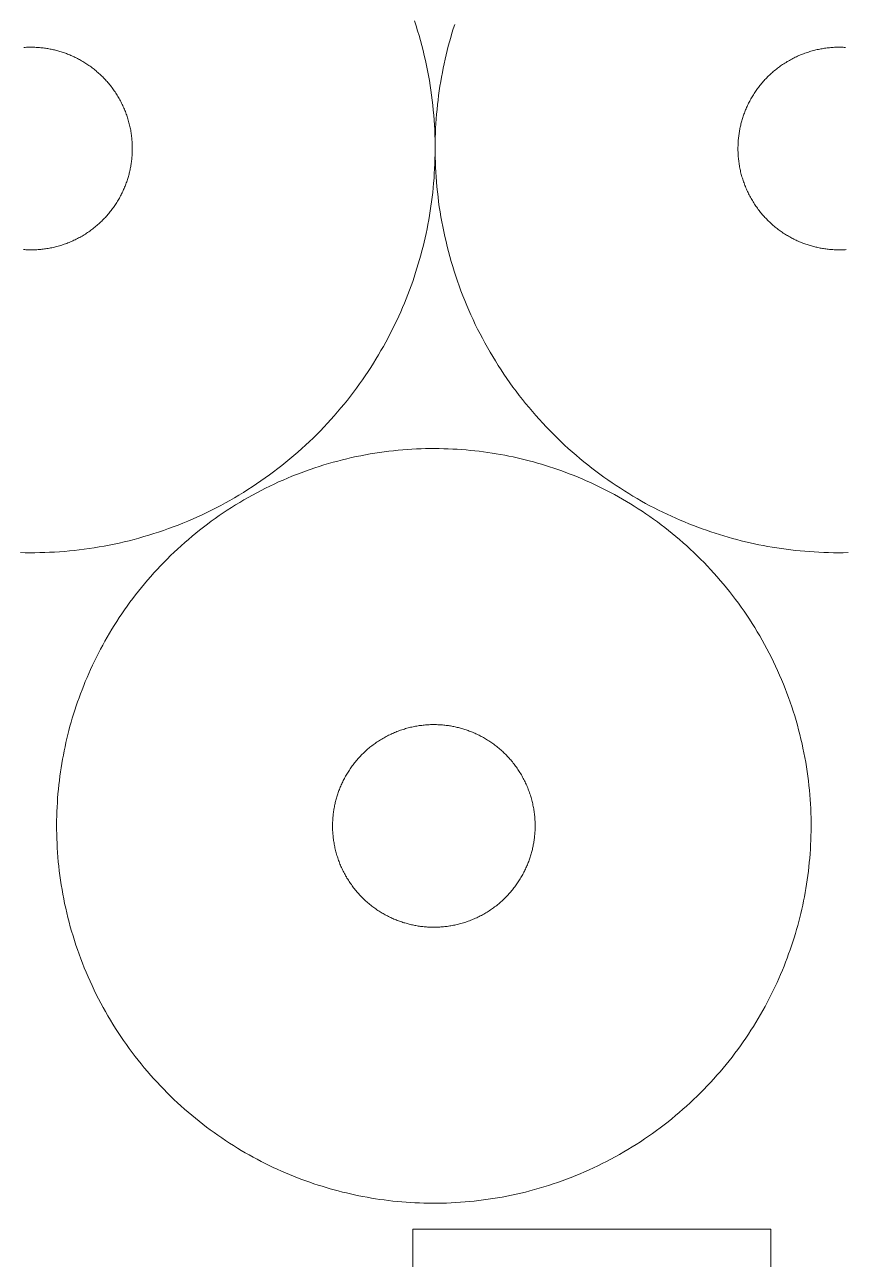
# Model space of a CAD drawing. Header units: inches. Extents: x -505 to 101, y 135 to 440.
# Drawn here: x -55.3 to -9.4, y 313.8 to 382.7 of the extents above; entities that cross this region are included whole.
import ezdxf

# ---------------------------------------------------------------- set-up
doc = ezdxf.new("R2010")
doc.units = ezdxf.units.IN
doc.header["$MEASUREMENT"] = 0
doc.layers.add('Capa 1', color=7, linetype='Continuous')

msp = doc.modelspace()

# ---------------------------------------------------------------- linework, layer by layer
at = {"layer": 'Capa 1', "color": 28, "lineweight": 9, "true_color": 0x11100b}
for points in [[(-55.52, 353.238), (-55.252, 353.232), (-54.98, 353.23), (-54.709, 353.231), (-54.437, 353.236), (-54.166, 353.243), (-53.89, 353.254), (-53.615, 353.268), (-53.34, 353.286), (-53.065, 353.307), (-52.786, 353.332), (-52.511, 353.36), (-52.232, 353.391), (-51.957, 353.427), (-51.679, 353.465), (-51.4, 353.507), (-51.121, 353.553), (-50.842, 353.603), (-50.567, 353.656), (-50.289, 353.712), (-50.01, 353.772), (-49.731, 353.836), (-49.456, 353.904), (-49.177, 353.975), (-48.902, 354.05), (-48.623, 354.128), (-48.348, 354.21), (-48.073, 354.296), (-47.801, 354.385), (-47.526, 354.478), (-47.255, 354.575), (-46.983, 354.675), (-46.711, 354.779), (-46.443, 354.886), (-46.172, 354.998), (-45.907, 355.112), (-45.639, 355.23), (-45.374, 355.352), (-45.113, 355.477), (-44.849, 355.605), (-44.591, 355.737), (-44.33, 355.873), (-44.073, 356.012), (-43.819, 356.154), (-43.564, 356.299), (-43.314, 356.448), (-43.064, 356.6), (-42.817, 356.755), (-42.573, 356.913), (-42.33, 357.075), (-42.087, 357.239), (-41.85, 357.407), (-41.61, 357.577), (-41.377, 357.751), (-41.145, 357.927), (-40.915, 358.106), (-40.69, 358.288), (-40.467, 358.473), (-40.245, 358.661), (-40.026, 358.851), (-39.808, 359.043), (-39.596, 359.238), (-39.384, 359.436), (-39.176, 359.636), (-38.971, 359.838), (-38.77, 360.043), (-38.569, 360.25), (-38.375, 360.459), (-38.181, 360.67), (-37.991, 360.883), (-37.804, 361.098), (-37.62, 361.315), (-37.44, 361.534), (-37.26, 361.754), (-37.088, 361.976), (-36.915, 362.2), (-36.749, 362.426), (-36.583, 362.653), (-36.421, 362.881), (-36.262, 363.111), (-36.107, 363.342), (-35.955, 363.574), (-35.807, 363.808), (-35.662, 364.042), (-35.521, 364.278), (-35.384, 364.515), (-35.246, 364.752), (-35.116, 364.991), (-34.985, 365.23), (-34.861, 365.47), (-34.738, 365.71), (-34.622, 365.952), (-34.505, 366.193), (-34.392, 366.436), (-34.283, 366.678), (-34.177, 366.921), (-34.075, 367.165), (-33.976, 367.408), (-33.881, 367.652), (-33.789, 367.895), (-33.697, 368.139), (-33.613, 368.383), (-33.528, 368.627), (-33.447, 368.871), (-33.373, 369.115), (-33.299, 369.358), (-33.225, 369.601), (-33.158, 369.844), (-33.094, 370.087), (-33.031, 370.329), (-32.971, 370.572), (-32.914, 370.816), (-32.861, 371.062), (-32.808, 371.31), (-32.759, 371.56), (-32.713, 371.811), (-32.671, 372.064), (-32.629, 372.319), (-32.59, 372.574), (-32.554, 372.832), (-32.523, 373.09), (-32.491, 373.351), (-32.466, 373.612), (-32.441, 373.875), (-32.42, 374.139), (-32.403, 374.405), (-32.385, 374.671), (-32.374, 374.939), (-32.367, 375.208), (-32.36, 375.477), (-32.357, 375.748), (-32.36, 376.02), (-32.364, 376.292), (-32.371, 376.565), (-32.382, 376.839), (-32.396, 377.114), (-32.413, 377.389), (-32.434, 377.665), (-32.459, 377.942), (-32.487, 378.219), (-32.519, 378.496), (-32.554, 378.773), (-32.593, 379.051), (-32.636, 379.329), (-32.681, 379.607), (-32.731, 379.885), (-32.784, 380.164), (-32.84, 380.442), (-32.9, 380.72), (-32.964, 380.997), (-33.031, 381.275), (-33.105, 381.552), (-33.179, 381.828), (-33.256, 382.105), (-33.338, 382.381), (-33.426, 382.655), (-33.514, 382.93)], [(-31.267, 382.73), (-31.344, 382.487), (-31.418, 382.243), (-31.489, 382), (-31.56, 381.757), (-31.623, 381.515), (-31.686, 381.272), (-31.743, 381.03), (-31.799, 380.785), (-31.856, 380.539), (-31.909, 380.291), (-31.955, 380.041), (-32.004, 379.79), (-32.046, 379.537), (-32.089, 379.283), (-32.127, 379.027), (-32.163, 378.77), (-32.195, 378.51), (-32.226, 378.251), (-32.251, 377.989), (-32.276, 377.726), (-32.297, 377.462), (-32.315, 377.197), (-32.329, 376.93), (-32.343, 376.662), (-32.35, 376.394), (-32.357, 376.124), (-32.357, 375.853), (-32.357, 375.582), (-32.353, 375.309), (-32.346, 375.036), (-32.336, 374.762), (-32.322, 374.487), (-32.304, 374.212), (-32.283, 373.936), (-32.258, 373.66), (-32.23, 373.383), (-32.198, 373.106), (-32.163, 372.828), (-32.124, 372.55), (-32.082, 372.272), (-32.036, 371.994), (-31.987, 371.716), (-31.933, 371.438), (-31.877, 371.16), (-31.817, 370.882), (-31.75, 370.604), (-31.683, 370.326), (-31.612, 370.049), (-31.538, 369.773), (-31.461, 369.496), (-31.376, 369.221), (-31.291, 368.946), (-31.203, 368.672), (-31.108, 368.398), (-31.013, 368.126), (-30.914, 367.854), (-30.808, 367.583), (-30.702, 367.313), (-30.589, 367.045), (-30.477, 366.778), (-30.357, 366.512), (-30.237, 366.247), (-30.113, 365.983), (-29.983, 365.722), (-29.852, 365.462), (-29.714, 365.203), (-29.577, 364.946), (-29.436, 364.691), (-29.288, 364.438), (-29.139, 364.186), (-28.988, 363.937), (-28.833, 363.689), (-28.674, 363.444), (-28.515, 363.2), (-28.349, 362.959), (-28.18, 362.72), (-28.011, 362.484), (-27.838, 362.25), (-27.661, 362.018), (-27.481, 361.788), (-27.302, 361.561), (-27.114, 361.337), (-26.928, 361.115), (-26.737, 360.897), (-26.547, 360.681), (-26.349, 360.467), (-26.152, 360.256), (-25.954, 360.048), (-25.749, 359.843), (-25.545, 359.641), (-25.34, 359.442), (-25.128, 359.246), (-24.92, 359.053), (-24.705, 358.863), (-24.49, 358.676), (-24.275, 358.492), (-24.056, 358.311), (-23.834, 358.133), (-23.611, 357.959), (-23.389, 357.788), (-23.163, 357.62), (-22.934, 357.455), (-22.708, 357.294), (-22.475, 357.135), (-22.246, 356.98), (-22.013, 356.828), (-21.781, 356.68), (-21.544, 356.535), (-21.311, 356.393), (-21.075, 356.254), (-20.835, 356.119), (-20.599, 355.987), (-20.359, 355.858), (-20.119, 355.733), (-19.879, 355.611), (-19.636, 355.492), (-19.396, 355.377), (-19.152, 355.265), (-18.909, 355.156), (-18.666, 355.05), (-18.422, 354.947), (-18.179, 354.848), (-17.935, 354.752), (-17.692, 354.66), (-17.448, 354.57), (-17.205, 354.484), (-16.962, 354.4), (-16.718, 354.32), (-16.475, 354.243), (-16.231, 354.169), (-15.988, 354.098), (-15.745, 354.03), (-15.501, 353.965), (-15.258, 353.903), (-15.018, 353.844), (-14.771, 353.787), (-14.527, 353.733), (-14.277, 353.681), (-14.027, 353.632), (-13.776, 353.585), (-13.526, 353.541), (-13.268, 353.5), (-13.014, 353.462), (-12.757, 353.426), (-12.499, 353.393), (-12.238, 353.363), (-11.977, 353.336), (-11.712, 353.312), (-11.448, 353.291), (-11.183, 353.273), (-10.918, 353.258), (-10.65, 353.246), (-10.382, 353.238), (-10.111, 353.232), (-9.839, 353.23), (-9.567, 353.231), (-9.296, 353.236)], [(-53.559, 381.289), (-53.495, 381.273), (-53.435, 381.257), (-53.375, 381.24), (-53.315, 381.222), (-53.252, 381.204), (-53.192, 381.184), (-53.132, 381.164), (-53.068, 381.143), (-53.009, 381.122), (-52.949, 381.099), (-52.885, 381.076), (-52.825, 381.052), (-52.765, 381.027), (-52.705, 381.001), (-52.642, 380.975), (-52.582, 380.948), (-52.522, 380.919), (-52.462, 380.89), (-52.402, 380.861), (-52.338, 380.83), (-52.278, 380.799), (-52.218, 380.767), (-52.158, 380.733), (-52.102, 380.699), (-52.042, 380.665), (-51.982, 380.629), (-51.922, 380.593), (-51.865, 380.556), (-51.805, 380.518), (-51.749, 380.479), (-51.693, 380.439), (-51.633, 380.399), (-51.576, 380.357), (-51.52, 380.315), (-51.463, 380.272), (-51.407, 380.229), (-51.354, 380.184), (-51.298, 380.139), (-51.245, 380.092), (-51.192, 380.046), (-51.135, 379.998), (-51.082, 379.949), (-51.033, 379.901), (-50.98, 379.85), (-50.927, 379.8), (-50.878, 379.748), (-50.828, 379.697), (-50.779, 379.644), (-50.73, 379.59), (-50.68, 379.536), (-50.634, 379.481), (-50.585, 379.426), (-50.539, 379.369), (-50.493, 379.312), (-50.451, 379.255), (-50.405, 379.197), (-50.363, 379.138), (-50.32, 379.079), (-50.278, 379.019), (-50.236, 378.959), (-50.197, 378.898), (-50.155, 378.836), (-50.116, 378.774), (-50.077, 378.712), (-50.042, 378.649), (-50.006, 378.585), (-49.968, 378.521), (-49.936, 378.457), (-49.901, 378.392), (-49.869, 378.327), (-49.834, 378.261), (-49.805, 378.195), (-49.774, 378.129), (-49.745, 378.062), (-49.714, 377.995), (-49.689, 377.928), (-49.661, 377.86), (-49.636, 377.792), (-49.608, 377.724), (-49.586, 377.656), (-49.562, 377.587), (-49.541, 377.519), (-49.516, 377.45), (-49.498, 377.381), (-49.477, 377.312), (-49.46, 377.242), (-49.442, 377.172), (-49.424, 377.103), (-49.407, 377.034), (-49.393, 376.964), (-49.378, 376.894), (-49.364, 376.824), (-49.354, 376.755), (-49.343, 376.685), (-49.333, 376.616), (-49.322, 376.546), (-49.311, 376.476), (-49.304, 376.407), (-49.297, 376.337), (-49.29, 376.268), (-49.287, 376.199), (-49.283, 376.13), (-49.28, 376.061), (-49.276, 375.992), (-49.273, 375.924), (-49.273, 375.856), (-49.273, 375.787), (-49.273, 375.72), (-49.273, 375.652), (-49.276, 375.585), (-49.28, 375.518), (-49.283, 375.451), (-49.287, 375.384), (-49.294, 375.318), (-49.297, 375.252), (-49.304, 375.187), (-49.311, 375.122), (-49.322, 375.057), (-49.329, 374.992), (-49.339, 374.928), (-49.35, 374.864), (-49.361, 374.801), (-49.371, 374.738), (-49.385, 374.675), (-49.4, 374.613), (-49.41, 374.551), (-49.424, 374.49), (-49.442, 374.429), (-49.456, 374.369), (-49.474, 374.308), (-49.491, 374.247), (-49.509, 374.186), (-49.527, 374.125), (-49.544, 374.064), (-49.565, 374.003), (-49.586, 373.942), (-49.608, 373.88), (-49.629, 373.819), (-49.654, 373.758), (-49.678, 373.697), (-49.703, 373.636), (-49.728, 373.575), (-49.756, 373.514), (-49.78, 373.453), (-49.809, 373.393), (-49.841, 373.332), (-49.869, 373.272), (-49.901, 373.212), (-49.932, 373.151), (-49.964, 373.092), (-49.996, 373.032), (-50.031, 372.972), (-50.066, 372.913), (-50.102, 372.854), (-50.137, 372.795), (-50.172, 372.736), (-50.211, 372.678), (-50.25, 372.62), (-50.292, 372.563), (-50.331, 372.505), (-50.373, 372.448), (-50.416, 372.392), (-50.458, 372.336), (-50.5, 372.28), (-50.546, 372.225), (-50.592, 372.17), (-50.638, 372.116), (-50.684, 372.062), (-50.733, 372.009), (-50.779, 371.956), (-50.828, 371.903), (-50.878, 371.851), (-50.931, 371.8), (-50.98, 371.749), (-51.033, 371.699), (-51.086, 371.65), (-51.139, 371.601), (-51.195, 371.552), (-51.248, 371.505), (-51.305, 371.458), (-51.361, 371.412), (-51.417, 371.366), (-51.474, 371.321), (-51.534, 371.277), (-51.59, 371.233), (-51.65, 371.191), (-51.71, 371.148), (-51.77, 371.107), (-51.83, 371.067), (-51.894, 371.027), (-51.954, 370.988), (-52.017, 370.95), (-52.081, 370.913), (-52.144, 370.876), (-52.208, 370.841), (-52.271, 370.806), (-52.338, 370.772), (-52.402, 370.739), (-52.469, 370.707), (-52.536, 370.675), (-52.599, 370.645), (-52.666, 370.615), (-52.733, 370.587), (-52.8, 370.559), (-52.871, 370.532), (-52.938, 370.506), (-53.005, 370.481), (-53.072, 370.457), (-53.143, 370.433), (-53.21, 370.411), (-53.28, 370.39), (-53.347, 370.369), (-53.418, 370.349), (-53.488, 370.33), (-53.555, 370.313), (-53.626, 370.296), (-53.696, 370.28), (-53.767, 370.265), (-53.834, 370.251), (-53.905, 370.237), (-53.975, 370.225), (-54.045, 370.213), (-54.113, 370.203), (-54.183, 370.193), (-54.254, 370.184), (-54.324, 370.176), (-54.391, 370.169), (-54.462, 370.163), (-54.529, 370.158), (-54.599, 370.153), (-54.67, 370.15), (-54.737, 370.147), (-54.804, 370.145), (-54.875, 370.144), (-54.942, 370.144), (-55.009, 370.144), (-55.079, 370.145), (-55.146, 370.148), (-55.213, 370.151), (-55.28, 370.155), (-55.344, 370.159)], [(-55.326, 381.444), (-55.259, 381.448), (-55.189, 381.452), (-55.122, 381.454), (-55.051, 381.456), (-54.984, 381.457), (-54.917, 381.458), (-54.846, 381.457), (-54.779, 381.456), (-54.712, 381.453), (-54.645, 381.45), (-54.578, 381.447), (-54.511, 381.442), (-54.448, 381.437), (-54.381, 381.431), (-54.314, 381.424), (-54.25, 381.417), (-54.183, 381.408), (-54.12, 381.4), (-54.056, 381.39), (-53.993, 381.379), (-53.929, 381.369), (-53.866, 381.357), (-53.802, 381.344), (-53.742, 381.331), (-53.679, 381.318), (-53.619, 381.304), (-53.559, 381.289)], [(-9.391, 370.158), (-9.458, 370.153), (-9.529, 370.15), (-9.595, 370.147), (-9.663, 370.145), (-9.733, 370.144), (-9.8, 370.144), (-9.867, 370.144), (-9.938, 370.145), (-10.005, 370.148), (-10.072, 370.151), (-10.139, 370.155), (-10.202, 370.159), (-10.269, 370.165), (-10.336, 370.171), (-10.4, 370.177), (-10.467, 370.185), (-10.53, 370.193), (-10.597, 370.202), (-10.661, 370.212), (-10.724, 370.222), (-10.788, 370.233), (-10.852, 370.245), (-10.911, 370.257), (-10.975, 370.27), (-11.038, 370.284), (-11.098, 370.298), (-11.158, 370.312), (-11.218, 370.328), (-11.282, 370.345), (-11.342, 370.361), (-11.402, 370.379), (-11.462, 370.398), (-11.525, 370.417), (-11.585, 370.437), (-11.645, 370.458), (-11.709, 370.48), (-11.769, 370.502), (-11.829, 370.525), (-11.892, 370.55), (-11.952, 370.574), (-12.012, 370.6), (-12.072, 370.626), (-12.136, 370.654), (-12.195, 370.682), (-12.256, 370.711), (-12.316, 370.741), (-12.375, 370.771), (-12.435, 370.802), (-12.496, 370.835), (-12.555, 370.868), (-12.615, 370.902), (-12.675, 370.936), (-12.735, 370.972), (-12.792, 371.008), (-12.852, 371.045), (-12.912, 371.084), (-12.968, 371.122), (-13.025, 371.162), (-13.081, 371.203), (-13.141, 371.244), (-13.197, 371.286), (-13.254, 371.329), (-13.307, 371.373), (-13.363, 371.417), (-13.42, 371.462), (-13.473, 371.509), (-13.526, 371.556), (-13.579, 371.603), (-13.631, 371.652), (-13.684, 371.701), (-13.737, 371.751), (-13.787, 371.801), (-13.839, 371.853), (-13.889, 371.905), (-13.938, 371.958), (-13.988, 372.011), (-14.037, 372.065), (-14.083, 372.12), (-14.129, 372.176), (-14.178, 372.232), (-14.221, 372.289), (-14.266, 372.346), (-14.312, 372.404), (-14.355, 372.463), (-14.397, 372.522), (-14.439, 372.582), (-14.482, 372.642), (-14.52, 372.703), (-14.563, 372.765), (-14.602, 372.827), (-14.637, 372.89), (-14.676, 372.953), (-14.711, 373.016), (-14.746, 373.08), (-14.781, 373.144), (-14.817, 373.21), (-14.849, 373.275), (-14.88, 373.34), (-14.912, 373.406), (-14.944, 373.473), (-14.972, 373.539), (-15, 373.606), (-15.028, 373.674), (-15.057, 373.741), (-15.081, 373.809), (-15.106, 373.877), (-15.131, 373.945), (-15.155, 374.014), (-15.177, 374.082), (-15.198, 374.152), (-15.219, 374.22), (-15.24, 374.29), (-15.258, 374.359), (-15.275, 374.429), (-15.293, 374.498), (-15.307, 374.568), (-15.325, 374.638), (-15.339, 374.707), (-15.349, 374.777), (-15.364, 374.847), (-15.374, 374.917), (-15.385, 374.986), (-15.395, 375.055), (-15.402, 375.125), (-15.413, 375.195), (-15.42, 375.264), (-15.424, 375.333), (-15.431, 375.403), (-15.434, 375.471), (-15.438, 375.54), (-15.441, 375.609), (-15.445, 375.677), (-15.445, 375.746), (-15.445, 375.814), (-15.445, 375.882), (-15.441, 375.949), (-15.441, 376.017), (-15.438, 376.084), (-15.434, 376.151), (-15.431, 376.217), (-15.424, 376.283), (-15.416, 376.349), (-15.409, 376.415), (-15.402, 376.48), (-15.395, 376.545), (-15.385, 376.609), (-15.378, 376.673), (-15.367, 376.737), (-15.356, 376.8), (-15.342, 376.863), (-15.332, 376.926), (-15.318, 376.988), (-15.304, 377.05), (-15.29, 377.111), (-15.275, 377.172), (-15.261, 377.233), (-15.244, 377.293), (-15.226, 377.355), (-15.208, 377.415), (-15.191, 377.476), (-15.169, 377.537), (-15.152, 377.599), (-15.131, 377.66), (-15.11, 377.721), (-15.085, 377.782), (-15.064, 377.843), (-15.039, 377.904), (-15.014, 377.965), (-14.989, 378.026), (-14.961, 378.087), (-14.933, 378.148), (-14.905, 378.209), (-14.877, 378.269), (-14.849, 378.33), (-14.817, 378.39), (-14.785, 378.45), (-14.753, 378.51), (-14.721, 378.57), (-14.686, 378.629), (-14.651, 378.688), (-14.616, 378.748), (-14.58, 378.806), (-14.542, 378.865), (-14.506, 378.923), (-14.464, 378.981), (-14.425, 379.039), (-14.386, 379.096), (-14.344, 379.153), (-14.302, 379.209), (-14.259, 379.266), (-14.217, 379.321), (-14.171, 379.376), (-14.125, 379.431), (-14.079, 379.486), (-14.033, 379.54), (-13.984, 379.593), (-13.938, 379.646), (-13.889, 379.698), (-13.836, 379.75), (-13.787, 379.801), (-13.737, 379.852), (-13.684, 379.902), (-13.631, 379.952), (-13.579, 380), (-13.522, 380.049), (-13.469, 380.096), (-13.413, 380.144), (-13.356, 380.19), (-13.3, 380.235), (-13.243, 380.28), (-13.183, 380.325), (-13.123, 380.368), (-13.067, 380.411), (-13.007, 380.453), (-12.947, 380.494), (-12.883, 380.534), (-12.824, 380.574), (-12.76, 380.613), (-12.7, 380.651), (-12.636, 380.688), (-12.573, 380.725), (-12.509, 380.76), (-12.442, 380.795), (-12.379, 380.829), (-12.312, 380.862), (-12.249, 380.894), (-12.181, 380.926), (-12.115, 380.956), (-12.047, 380.986), (-11.98, 381.015), (-11.913, 381.042), (-11.846, 381.069), (-11.779, 381.095), (-11.712, 381.12), (-11.642, 381.145), (-11.575, 381.168), (-11.504, 381.19), (-11.437, 381.212), (-11.367, 381.232), (-11.3, 381.252), (-11.229, 381.271), (-11.158, 381.289), (-11.091, 381.306), (-11.021, 381.322), (-10.95, 381.337), (-10.88, 381.351), (-10.813, 381.364), (-10.742, 381.376), (-10.672, 381.388), (-10.601, 381.399), (-10.534, 381.408), (-10.463, 381.417), (-10.393, 381.425), (-10.326, 381.432), (-10.255, 381.438), (-10.185, 381.444), (-10.118, 381.448), (-10.047, 381.452), (-9.98, 381.454), (-9.91, 381.456), (-9.842, 381.457), (-9.775, 381.458), (-9.705, 381.457), (-9.638, 381.456), (-9.571, 381.453), (-9.504, 381.45), (-9.437, 381.447)], [(-27.323, 358.419), (-27.549, 358.474), (-27.778, 358.528), (-28.007, 358.578), (-28.236, 358.627), (-28.473, 358.673), (-28.706, 358.716), (-28.942, 358.757), (-29.178, 358.795), (-29.418, 358.831), (-29.658, 358.865), (-29.902, 358.895), (-30.141, 358.923), (-30.388, 358.948), (-30.632, 358.971), (-30.879, 358.99), (-31.126, 359.007), (-31.376, 359.021), (-31.627, 359.032), (-31.877, 359.041), (-32.127, 359.045), (-32.382, 359.047), (-32.636, 359.047), (-32.889, 359.043), (-33.143, 359.036), (-33.401, 359.025), (-33.655, 359.012), (-33.913, 358.995), (-34.17, 358.976), (-34.428, 358.953), (-34.689, 358.926), (-34.946, 358.897), (-35.204, 358.864), (-35.465, 358.828), (-35.722, 358.789), (-35.983, 358.746), (-36.244, 358.7), (-36.502, 358.65), (-36.763, 358.597), (-37.021, 358.541), (-37.282, 358.482), (-37.539, 358.418), (-37.8, 358.352), (-38.058, 358.282), (-38.315, 358.209), (-38.573, 358.132), (-38.83, 358.053), (-39.084, 357.969), (-39.342, 357.882), (-39.596, 357.792), (-39.85, 357.698), (-40.1, 357.601), (-40.354, 357.501), (-40.605, 357.398), (-40.852, 357.291), (-41.102, 357.181), (-41.349, 357.067), (-41.596, 356.95), (-41.84, 356.83), (-42.083, 356.707), (-42.323, 356.581), (-42.563, 356.451), (-42.803, 356.318), (-43.039, 356.183), (-43.272, 356.044), (-43.505, 355.902), (-43.737, 355.757), (-43.967, 355.609), (-44.193, 355.459), (-44.418, 355.305), (-44.641, 355.149), (-44.863, 354.989), (-45.082, 354.827), (-45.297, 354.663), (-45.512, 354.496), (-45.724, 354.326), (-45.932, 354.153), (-46.14, 353.978), (-46.344, 353.801), (-46.546, 353.621), (-46.743, 353.439), (-46.941, 353.254), (-47.135, 353.068), (-47.325, 352.878), (-47.516, 352.688), (-47.703, 352.495), (-47.886, 352.299), (-48.066, 352.102), (-48.242, 351.903), (-48.415, 351.703), (-48.588, 351.5), (-48.757, 351.296), (-48.923, 351.09), (-49.086, 350.883), (-49.244, 350.674), (-49.403, 350.463), (-49.555, 350.251), (-49.706, 350.038), (-49.855, 349.823), (-49.999, 349.608), (-50.14, 349.391), (-50.281, 349.173), (-50.416, 348.954), (-50.55, 348.734), (-50.677, 348.513), (-50.804, 348.291), (-50.927, 348.069), (-51.047, 347.845), (-51.163, 347.621), (-51.276, 347.397), (-51.389, 347.172), (-51.495, 346.946), (-51.601, 346.72), (-51.703, 346.493), (-51.802, 346.266), (-51.897, 346.039), (-51.989, 345.812), (-52.081, 345.584), (-52.165, 345.357), (-52.25, 345.129), (-52.331, 344.901), (-52.409, 344.674), (-52.483, 344.446), (-52.553, 344.219), (-52.624, 343.992), (-52.691, 343.764), (-52.754, 343.538), (-52.814, 343.312), (-52.871, 343.085), (-52.927, 342.859), (-52.98, 342.63), (-53.03, 342.4), (-53.079, 342.169), (-53.125, 341.936), (-53.167, 341.701), (-53.21, 341.465), (-53.248, 341.228), (-53.284, 340.989), (-53.319, 340.748), (-53.347, 340.507), (-53.375, 340.264), (-53.4, 340.02), (-53.425, 339.774), (-53.442, 339.528), (-53.46, 339.28), (-53.474, 339.031), (-53.485, 338.781), (-53.492, 338.531), (-53.499, 338.279), (-53.499, 338.026), (-53.499, 337.773), (-53.495, 337.518), (-53.488, 337.263), (-53.478, 337.007), (-53.464, 336.751), (-53.449, 336.494), (-53.428, 336.237), (-53.407, 335.978), (-53.379, 335.72), (-53.351, 335.461), (-53.315, 335.202), (-53.28, 334.943), (-53.241, 334.683), (-53.199, 334.424), (-53.153, 334.164), (-53.104, 333.904), (-53.051, 333.644), (-52.994, 333.385), (-52.934, 333.126), (-52.871, 332.866), (-52.804, 332.608), (-52.737, 332.35), (-52.663, 332.092), (-52.585, 331.835), (-52.504, 331.578), (-52.423, 331.322), (-52.335, 331.067), (-52.246, 330.812), (-52.151, 330.558), (-52.056, 330.306), (-51.954, 330.054), (-51.851, 329.803), (-51.742, 329.554), (-51.633, 329.306), (-51.52, 329.058), (-51.403, 328.812), (-51.283, 328.568), (-51.16, 328.325), (-51.033, 328.084), (-50.902, 327.844), (-50.772, 327.605), (-50.634, 327.369), (-50.497, 327.134), (-50.356, 326.901), (-50.211, 326.67), (-50.063, 326.441), (-49.911, 326.214), (-49.759, 325.989), (-49.601, 325.766), (-49.442, 325.545), (-49.28, 325.326), (-49.117, 325.11), (-48.948, 324.896), (-48.779, 324.684), (-48.606, 324.475), (-48.429, 324.268), (-48.253, 324.063), (-48.073, 323.862), (-47.893, 323.662), (-47.706, 323.466), (-47.519, 323.271), (-47.332, 323.08), (-47.142, 322.892), (-46.948, 322.706), (-46.754, 322.523), (-46.556, 322.342), (-46.355, 322.165), (-46.154, 321.99), (-45.953, 321.818), (-45.748, 321.65), (-45.544, 321.484), (-45.336, 321.321), (-45.128, 321.161), (-44.916, 321.004), (-44.704, 320.85), (-44.492, 320.7), (-44.277, 320.552), (-44.062, 320.407), (-43.843, 320.266), (-43.625, 320.127), (-43.406, 319.991), (-43.187, 319.859), (-42.965, 319.73), (-42.743, 319.603), (-42.52, 319.48), (-42.298, 319.36), (-42.072, 319.243), (-41.85, 319.129), (-41.624, 319.018), (-41.399, 318.91), (-41.173, 318.806), (-40.947, 318.704), (-40.718, 318.605), (-40.492, 318.51), (-40.266, 318.417), (-40.037, 318.328), (-39.811, 318.241), (-39.582, 318.157), (-39.356, 318.077), (-39.127, 317.999), (-38.897, 317.924), (-38.672, 317.852), (-38.446, 317.783), (-38.216, 317.717), (-37.991, 317.653), (-37.765, 317.593), (-37.539, 317.535), (-37.31, 317.48), (-37.084, 317.427), (-36.855, 317.376), (-36.622, 317.328), (-36.389, 317.281), (-36.153, 317.238), (-35.916, 317.197), (-35.68, 317.159), (-35.44, 317.123), (-35.2, 317.09), (-34.96, 317.059), (-34.717, 317.031), (-34.474, 317.005), (-34.227, 316.983), (-33.98, 316.963), (-33.733, 316.947), (-33.486, 316.933), (-33.235, 316.922), (-32.985, 316.914), (-32.731, 316.909), (-32.48, 316.906), (-32.226, 316.907), (-31.972, 316.911), (-31.715, 316.918), (-31.461, 316.929), (-31.203, 316.942), (-30.946, 316.959), (-30.688, 316.978), (-30.431, 317.001), (-30.173, 317.028), (-29.916, 317.057), (-29.655, 317.09), (-29.397, 317.126), (-29.136, 317.165), (-28.875, 317.208), (-28.617, 317.254), (-28.356, 317.304), (-28.099, 317.357), (-27.838, 317.413), (-27.58, 317.473), (-27.319, 317.535), (-27.062, 317.602), (-26.804, 317.672), (-26.543, 317.745), (-26.289, 317.821), (-26.032, 317.902), (-25.774, 317.985), (-25.52, 318.072), (-25.266, 318.162), (-25.012, 318.255), (-24.758, 318.353), (-24.508, 318.453), (-24.257, 318.556), (-24.007, 318.663), (-23.76, 318.773), (-23.513, 318.887), (-23.266, 319.004), (-23.022, 319.124), (-22.779, 319.247), (-22.536, 319.373), (-22.295, 319.503), (-22.059, 319.635), (-21.823, 319.771), (-21.586, 319.91), (-21.354, 320.052), (-21.124, 320.197), (-20.895, 320.344), (-20.666, 320.496), (-20.44, 320.649), (-20.218, 320.806), (-19.999, 320.965), (-19.78, 321.127), (-19.562, 321.292), (-19.35, 321.459), (-19.138, 321.629), (-18.927, 321.801), (-18.722, 321.976), (-18.517, 322.153), (-18.313, 322.333), (-18.115, 322.516), (-17.918, 322.7), (-17.724, 322.886), (-17.533, 323.075), (-17.346, 323.266), (-17.159, 323.46), (-16.976, 323.655), (-16.796, 323.852), (-16.616, 324.051), (-16.443, 324.251), (-16.27, 324.454), (-16.104, 324.658), (-15.935, 324.864), (-15.773, 325.072), (-15.614, 325.281), (-15.459, 325.491), (-15.304, 325.703), (-15.152, 325.916), (-15.004, 326.131), (-14.859, 326.346), (-14.718, 326.563), (-14.58, 326.781), (-14.443, 327), (-14.312, 327.22), (-14.182, 327.441), (-14.055, 327.663), (-13.931, 327.885), (-13.811, 328.109), (-13.695, 328.333), (-13.582, 328.558), (-13.473, 328.783), (-13.363, 329.008), (-13.257, 329.234), (-13.155, 329.461), (-13.06, 329.688), (-12.961, 329.915), (-12.869, 330.142), (-12.781, 330.37), (-12.693, 330.597), (-12.612, 330.825), (-12.531, 331.053), (-12.453, 331.28), (-12.375, 331.508), (-12.305, 331.735), (-12.234, 331.963), (-12.171, 332.189), (-12.107, 332.416), (-12.044, 332.643), (-11.987, 332.869), (-11.931, 333.095), (-11.878, 333.324), (-11.829, 333.554), (-11.779, 333.785), (-11.733, 334.018), (-11.691, 334.253), (-11.649, 334.489), (-11.61, 334.726), (-11.575, 334.965), (-11.543, 335.205), (-11.511, 335.447), (-11.483, 335.69), (-11.458, 335.934), (-11.437, 336.179), (-11.416, 336.426), (-11.398, 336.674), (-11.384, 336.923), (-11.374, 337.172), (-11.367, 337.423), (-11.363, 337.675), (-11.36, 337.928), (-11.36, 338.181), (-11.363, 338.436), (-11.37, 338.691), (-11.381, 338.947), (-11.395, 339.203), (-11.412, 339.46), (-11.43, 339.718), (-11.455, 339.976), (-11.479, 340.234), (-11.511, 340.493), (-11.543, 340.752), (-11.578, 341.011), (-11.617, 341.271), (-11.659, 341.531), (-11.709, 341.79), (-11.758, 342.05), (-11.811, 342.31), (-11.864, 342.569), (-11.924, 342.829), (-11.987, 343.087), (-12.055, 343.346), (-12.125, 343.604), (-12.199, 343.862), (-12.273, 344.12), (-12.354, 344.376), (-12.439, 344.632), (-12.524, 344.888), (-12.615, 345.142), (-12.707, 345.396), (-12.806, 345.649), (-12.905, 345.9), (-13.011, 346.151), (-13.116, 346.4), (-13.226, 346.649), (-13.339, 346.896), (-13.455, 347.141), (-13.575, 347.386), (-13.698, 347.629), (-13.825, 347.87), (-13.956, 348.11), (-14.09, 348.348), (-14.224, 348.585), (-14.362, 348.82), (-14.506, 349.052), (-14.651, 349.284), (-14.799, 349.513), (-14.947, 349.74), (-15.102, 349.965), (-15.258, 350.188), (-15.416, 350.409), (-15.579, 350.628), (-15.745, 350.844), (-15.91, 351.058), (-16.08, 351.27), (-16.252, 351.479), (-16.429, 351.686), (-16.605, 351.89), (-16.785, 352.092), (-16.969, 352.292), (-17.152, 352.488), (-17.339, 352.682), (-17.53, 352.874), (-17.72, 353.063), (-17.914, 353.249), (-18.108, 353.432), (-18.306, 353.612), (-18.503, 353.789), (-18.704, 353.964), (-18.905, 354.135), (-19.11, 354.304), (-19.318, 354.47), (-19.523, 354.633), (-19.734, 354.793), (-19.943, 354.95), (-20.154, 355.103), (-20.369, 355.254), (-20.585, 355.402), (-20.8, 355.547), (-21.015, 355.689), (-21.234, 355.827), (-21.452, 355.963), (-21.675, 356.095), (-21.893, 356.224), (-22.116, 356.351), (-22.338, 356.474), (-22.56, 356.594), (-22.786, 356.711), (-23.012, 356.825), (-23.234, 356.936), (-23.46, 357.044), (-23.686, 357.148), (-23.915, 357.25), (-24.141, 357.349), (-24.366, 357.444), (-24.596, 357.537), (-24.821, 357.626), (-25.051, 357.713), (-25.277, 357.796), (-25.506, 357.877), (-25.732, 357.955), (-25.961, 358.03), (-26.187, 358.102), (-26.416, 358.171), (-26.642, 358.237), (-26.868, 358.301), (-27.097, 358.361), (-27.323, 358.419)], [(-31.059, 343.465), (-30.999, 343.449), (-30.939, 343.433), (-30.875, 343.416), (-30.815, 343.399), (-30.755, 343.38), (-30.692, 343.361), (-30.632, 343.341), (-30.572, 343.319), (-30.508, 343.298), (-30.448, 343.275), (-30.388, 343.252), (-30.325, 343.228), (-30.265, 343.204), (-30.205, 343.178), (-30.145, 343.151), (-30.081, 343.124), (-30.021, 343.096), (-29.961, 343.067), (-29.902, 343.037), (-29.842, 343.007), (-29.782, 342.975), (-29.722, 342.943), (-29.662, 342.91), (-29.602, 342.876), (-29.542, 342.841), (-29.482, 342.805), (-29.425, 342.769), (-29.365, 342.732), (-29.309, 342.694), (-29.249, 342.655), (-29.192, 342.615), (-29.136, 342.575), (-29.08, 342.534), (-29.02, 342.492), (-28.967, 342.449), (-28.91, 342.405), (-28.854, 342.36), (-28.801, 342.315), (-28.744, 342.269), (-28.691, 342.222), (-28.639, 342.175), (-28.586, 342.126), (-28.533, 342.077), (-28.48, 342.027), (-28.43, 341.976), (-28.377, 341.925), (-28.328, 341.873), (-28.279, 341.82), (-28.229, 341.767), (-28.18, 341.712), (-28.134, 341.658), (-28.088, 341.602), (-28.042, 341.546), (-27.996, 341.489), (-27.951, 341.432), (-27.905, 341.373), (-27.862, 341.315), (-27.82, 341.256), (-27.778, 341.196), (-27.735, 341.135), (-27.697, 341.074), (-27.658, 341.012), (-27.619, 340.951), (-27.58, 340.888), (-27.541, 340.825), (-27.506, 340.761), (-27.471, 340.697), (-27.436, 340.633), (-27.4, 340.568), (-27.369, 340.503), (-27.337, 340.437), (-27.305, 340.372), (-27.273, 340.305), (-27.245, 340.238), (-27.217, 340.171), (-27.189, 340.104), (-27.16, 340.037), (-27.136, 339.968), (-27.111, 339.9), (-27.086, 339.832), (-27.062, 339.764), (-27.04, 339.695), (-27.019, 339.626), (-26.998, 339.557), (-26.977, 339.488), (-26.959, 339.419), (-26.942, 339.349), (-26.924, 339.28), (-26.91, 339.21), (-26.892, 339.14), (-26.878, 339.07), (-26.868, 339.001), (-26.854, 338.931), (-26.843, 338.862), (-26.832, 338.792), (-26.822, 338.722), (-26.815, 338.652), (-26.804, 338.583), (-26.797, 338.514), (-26.793, 338.444), (-26.786, 338.375), (-26.783, 338.306), (-26.779, 338.237), (-26.776, 338.169), (-26.776, 338.1), (-26.772, 338.032), (-26.772, 337.964), (-26.772, 337.896), (-26.776, 337.828), (-26.776, 337.761), (-26.779, 337.694), (-26.783, 337.627), (-26.79, 337.56), (-26.793, 337.495), (-26.801, 337.429), (-26.808, 337.363), (-26.815, 337.298), (-26.822, 337.233), (-26.832, 337.169), (-26.839, 337.104), (-26.85, 337.04), (-26.861, 336.977), (-26.875, 336.914), (-26.885, 336.852), (-26.899, 336.789), (-26.913, 336.728), (-26.928, 336.666), (-26.942, 336.606), (-26.956, 336.545), (-26.973, 336.484), (-26.991, 336.423), (-27.009, 336.362), (-27.026, 336.301), (-27.048, 336.241), (-27.065, 336.179), (-27.086, 336.118), (-27.108, 336.057), (-27.132, 335.996), (-27.153, 335.935), (-27.178, 335.874), (-27.203, 335.812), (-27.227, 335.751), (-27.256, 335.691), (-27.284, 335.63), (-27.312, 335.569), (-27.34, 335.509), (-27.369, 335.448), (-27.4, 335.388), (-27.432, 335.328), (-27.464, 335.268), (-27.495, 335.208), (-27.531, 335.149), (-27.566, 335.089), (-27.601, 335.03), (-27.637, 334.971), (-27.676, 334.913), (-27.714, 334.854), (-27.753, 334.796), (-27.792, 334.739), (-27.831, 334.682), (-27.873, 334.625), (-27.915, 334.568), (-27.958, 334.512), (-28.004, 334.457), (-28.046, 334.401), (-28.092, 334.346), (-28.138, 334.292), (-28.183, 334.238), (-28.233, 334.185), (-28.282, 334.132), (-28.332, 334.08), (-28.381, 334.028), (-28.43, 333.976), (-28.483, 333.926), (-28.533, 333.875), (-28.586, 333.826), (-28.639, 333.777), (-28.695, 333.729), (-28.748, 333.681), (-28.804, 333.634), (-28.861, 333.588), (-28.917, 333.542), (-28.977, 333.498), (-29.034, 333.453), (-29.094, 333.41), (-29.15, 333.367), (-29.21, 333.325), (-29.274, 333.284), (-29.333, 333.243), (-29.393, 333.204), (-29.457, 333.165), (-29.521, 333.127), (-29.58, 333.089), (-29.644, 333.053), (-29.711, 333.017), (-29.774, 332.982), (-29.838, 332.949), (-29.905, 332.915), (-29.968, 332.883), (-30.036, 332.852), (-30.103, 332.822), (-30.17, 332.792), (-30.237, 332.763), (-30.304, 332.735), (-30.371, 332.708), (-30.438, 332.682), (-30.505, 332.657), (-30.575, 332.633), (-30.642, 332.61), (-30.713, 332.587), (-30.78, 332.566), (-30.851, 332.545), (-30.918, 332.526), (-30.988, 332.507), (-31.059, 332.489), (-31.126, 332.472), (-31.196, 332.456), (-31.267, 332.441), (-31.337, 332.427), (-31.404, 332.413), (-31.475, 332.401), (-31.546, 332.39), (-31.616, 332.379), (-31.686, 332.369), (-31.754, 332.361), (-31.824, 332.353), (-31.895, 332.346), (-31.962, 332.339), (-32.032, 332.334), (-32.099, 332.33), (-32.17, 332.326), (-32.237, 332.323), (-32.307, 332.321), (-32.374, 332.32), (-32.441, 332.32), (-32.512, 332.321), (-32.579, 332.322), (-32.646, 332.324), (-32.713, 332.327), (-32.78, 332.331), (-32.847, 332.335), (-32.914, 332.341), (-32.978, 332.347), (-33.045, 332.353), (-33.108, 332.361), (-33.175, 332.369), (-33.239, 332.378), (-33.302, 332.388), (-33.366, 332.398), (-33.429, 332.409), (-33.493, 332.421), (-33.556, 332.433), (-33.616, 332.446), (-33.68, 332.46), (-33.74, 332.474), (-33.8, 332.489), (-33.863, 332.504), (-33.923, 332.521), (-33.983, 332.538), (-34.043, 332.556), (-34.107, 332.574), (-34.167, 332.593), (-34.227, 332.614), (-34.29, 332.634), (-34.35, 332.656), (-34.41, 332.678), (-34.474, 332.702), (-34.533, 332.726), (-34.593, 332.751), (-34.657, 332.776), (-34.717, 332.803), (-34.777, 332.83), (-34.837, 332.858), (-34.897, 332.887), (-34.96, 332.917), (-35.02, 332.948), (-35.08, 332.979), (-35.14, 333.011), (-35.2, 333.044), (-35.26, 333.078), (-35.317, 333.113), (-35.377, 333.148), (-35.437, 333.185), (-35.493, 333.222), (-35.553, 333.26), (-35.609, 333.299), (-35.669, 333.338), (-35.726, 333.379), (-35.782, 333.42), (-35.839, 333.463), (-35.895, 333.505), (-35.952, 333.549), (-36.005, 333.593), (-36.061, 333.639), (-36.114, 333.685), (-36.17, 333.732), (-36.223, 333.779), (-36.276, 333.828), (-36.329, 333.877), (-36.379, 333.927), (-36.431, 333.978), (-36.481, 334.029), (-36.53, 334.081), (-36.58, 334.134), (-36.629, 334.188), (-36.678, 334.242), (-36.724, 334.297), (-36.774, 334.352), (-36.819, 334.408), (-36.865, 334.465), (-36.911, 334.523), (-36.953, 334.581), (-36.996, 334.64), (-37.038, 334.699), (-37.08, 334.759), (-37.123, 334.819), (-37.165, 334.88), (-37.204, 334.941), (-37.243, 335.004), (-37.282, 335.066), (-37.317, 335.129), (-37.356, 335.193), (-37.391, 335.257), (-37.423, 335.321), (-37.458, 335.386), (-37.49, 335.451), (-37.525, 335.517), (-37.553, 335.582), (-37.585, 335.649), (-37.617, 335.715), (-37.645, 335.782), (-37.673, 335.85), (-37.698, 335.918), (-37.726, 335.985), (-37.751, 336.053), (-37.775, 336.122), (-37.797, 336.19), (-37.818, 336.259), (-37.843, 336.328), (-37.86, 336.397), (-37.881, 336.466), (-37.899, 336.536), (-37.917, 336.605), (-37.934, 336.675), (-37.952, 336.744), (-37.966, 336.814), (-37.98, 336.884), (-37.994, 336.953), (-38.005, 337.023), (-38.019, 337.093), (-38.03, 337.163), (-38.036, 337.232), (-38.047, 337.302), (-38.054, 337.371), (-38.061, 337.44), (-38.068, 337.51), (-38.072, 337.579), (-38.079, 337.648), (-38.082, 337.717), (-38.082, 337.785), (-38.086, 337.854), (-38.086, 337.922), (-38.086, 337.99), (-38.086, 338.058), (-38.086, 338.126), (-38.082, 338.193), (-38.079, 338.26), (-38.075, 338.327), (-38.072, 338.393), (-38.065, 338.46), (-38.061, 338.525), (-38.054, 338.591), (-38.047, 338.656), (-38.036, 338.721), (-38.03, 338.786), (-38.019, 338.85), (-38.008, 338.913), (-37.998, 338.977), (-37.987, 339.04), (-37.973, 339.103), (-37.959, 339.165), (-37.948, 339.226), (-37.934, 339.288), (-37.917, 339.348), (-37.902, 339.409), (-37.885, 339.47), (-37.871, 339.531), (-37.853, 339.592), (-37.832, 339.653), (-37.814, 339.714), (-37.793, 339.775), (-37.772, 339.836), (-37.751, 339.897), (-37.73, 339.958), (-37.705, 340.019), (-37.68, 340.08), (-37.656, 340.141), (-37.631, 340.202), (-37.603, 340.264), (-37.578, 340.324), (-37.55, 340.385), (-37.521, 340.446), (-37.49, 340.506), (-37.458, 340.566), (-37.426, 340.626), (-37.394, 340.686), (-37.363, 340.746), (-37.327, 340.806), (-37.296, 340.865), (-37.257, 340.924), (-37.222, 340.983), (-37.186, 341.041), (-37.148, 341.099), (-37.109, 341.157), (-37.07, 341.215), (-37.028, 341.272), (-36.985, 341.329), (-36.943, 341.386), (-36.901, 341.442), (-36.858, 341.497), (-36.812, 341.553), (-36.767, 341.608), (-36.721, 341.662), (-36.675, 341.716), (-36.629, 341.77), (-36.58, 341.822), (-36.53, 341.875), (-36.481, 341.926), (-36.428, 341.978), (-36.379, 342.028), (-36.326, 342.079), (-36.273, 342.128), (-36.22, 342.177), (-36.167, 342.225), (-36.11, 342.273), (-36.054, 342.32), (-35.997, 342.366), (-35.941, 342.412), (-35.885, 342.457), (-35.825, 342.501), (-35.768, 342.544), (-35.708, 342.587), (-35.648, 342.629), (-35.588, 342.67), (-35.528, 342.711), (-35.465, 342.751), (-35.405, 342.789), (-35.341, 342.828), (-35.278, 342.865), (-35.214, 342.901), (-35.151, 342.937), (-35.087, 342.971), (-35.02, 343.006), (-34.957, 343.038), (-34.89, 343.071), (-34.823, 343.102), (-34.759, 343.133), (-34.692, 343.162), (-34.625, 343.191), (-34.558, 343.219), (-34.491, 343.245), (-34.42, 343.272), (-34.354, 343.297), (-34.286, 343.321), (-34.216, 343.344), (-34.149, 343.367), (-34.078, 343.388), (-34.011, 343.409), (-33.941, 343.428), (-33.87, 343.447), (-33.803, 343.465), (-33.733, 343.482), (-33.662, 343.498), (-33.592, 343.513), (-33.525, 343.527), (-33.454, 343.54), (-33.384, 343.553), (-33.313, 343.564), (-33.246, 343.575), (-33.175, 343.584), (-33.105, 343.593), (-33.034, 343.601), (-32.967, 343.609), (-32.897, 343.614), (-32.83, 343.62), (-32.759, 343.624), (-32.688, 343.628), (-32.621, 343.631), (-32.554, 343.632), (-32.484, 343.634), (-32.417, 343.634), (-32.35, 343.633), (-32.283, 343.632), (-32.212, 343.63), (-32.145, 343.627), (-32.082, 343.623), (-32.015, 343.618), (-31.948, 343.613), (-31.881, 343.607), (-31.817, 343.6), (-31.75, 343.593), (-31.686, 343.585), (-31.62, 343.576), (-31.556, 343.566), (-31.492, 343.556), (-31.429, 343.545), (-31.366, 343.533), (-31.306, 343.521), (-31.242, 343.508), (-31.182, 343.494), (-31.119, 343.48), (-31.059, 343.465)], [(-33.609, 311.47), (-33.609, 315.469), (-13.607, 315.469), (-13.607, 311.47)]]:
    msp.add_lwpolyline(points, dxfattribs=at)

doc.saveas('drawing.dxf')
